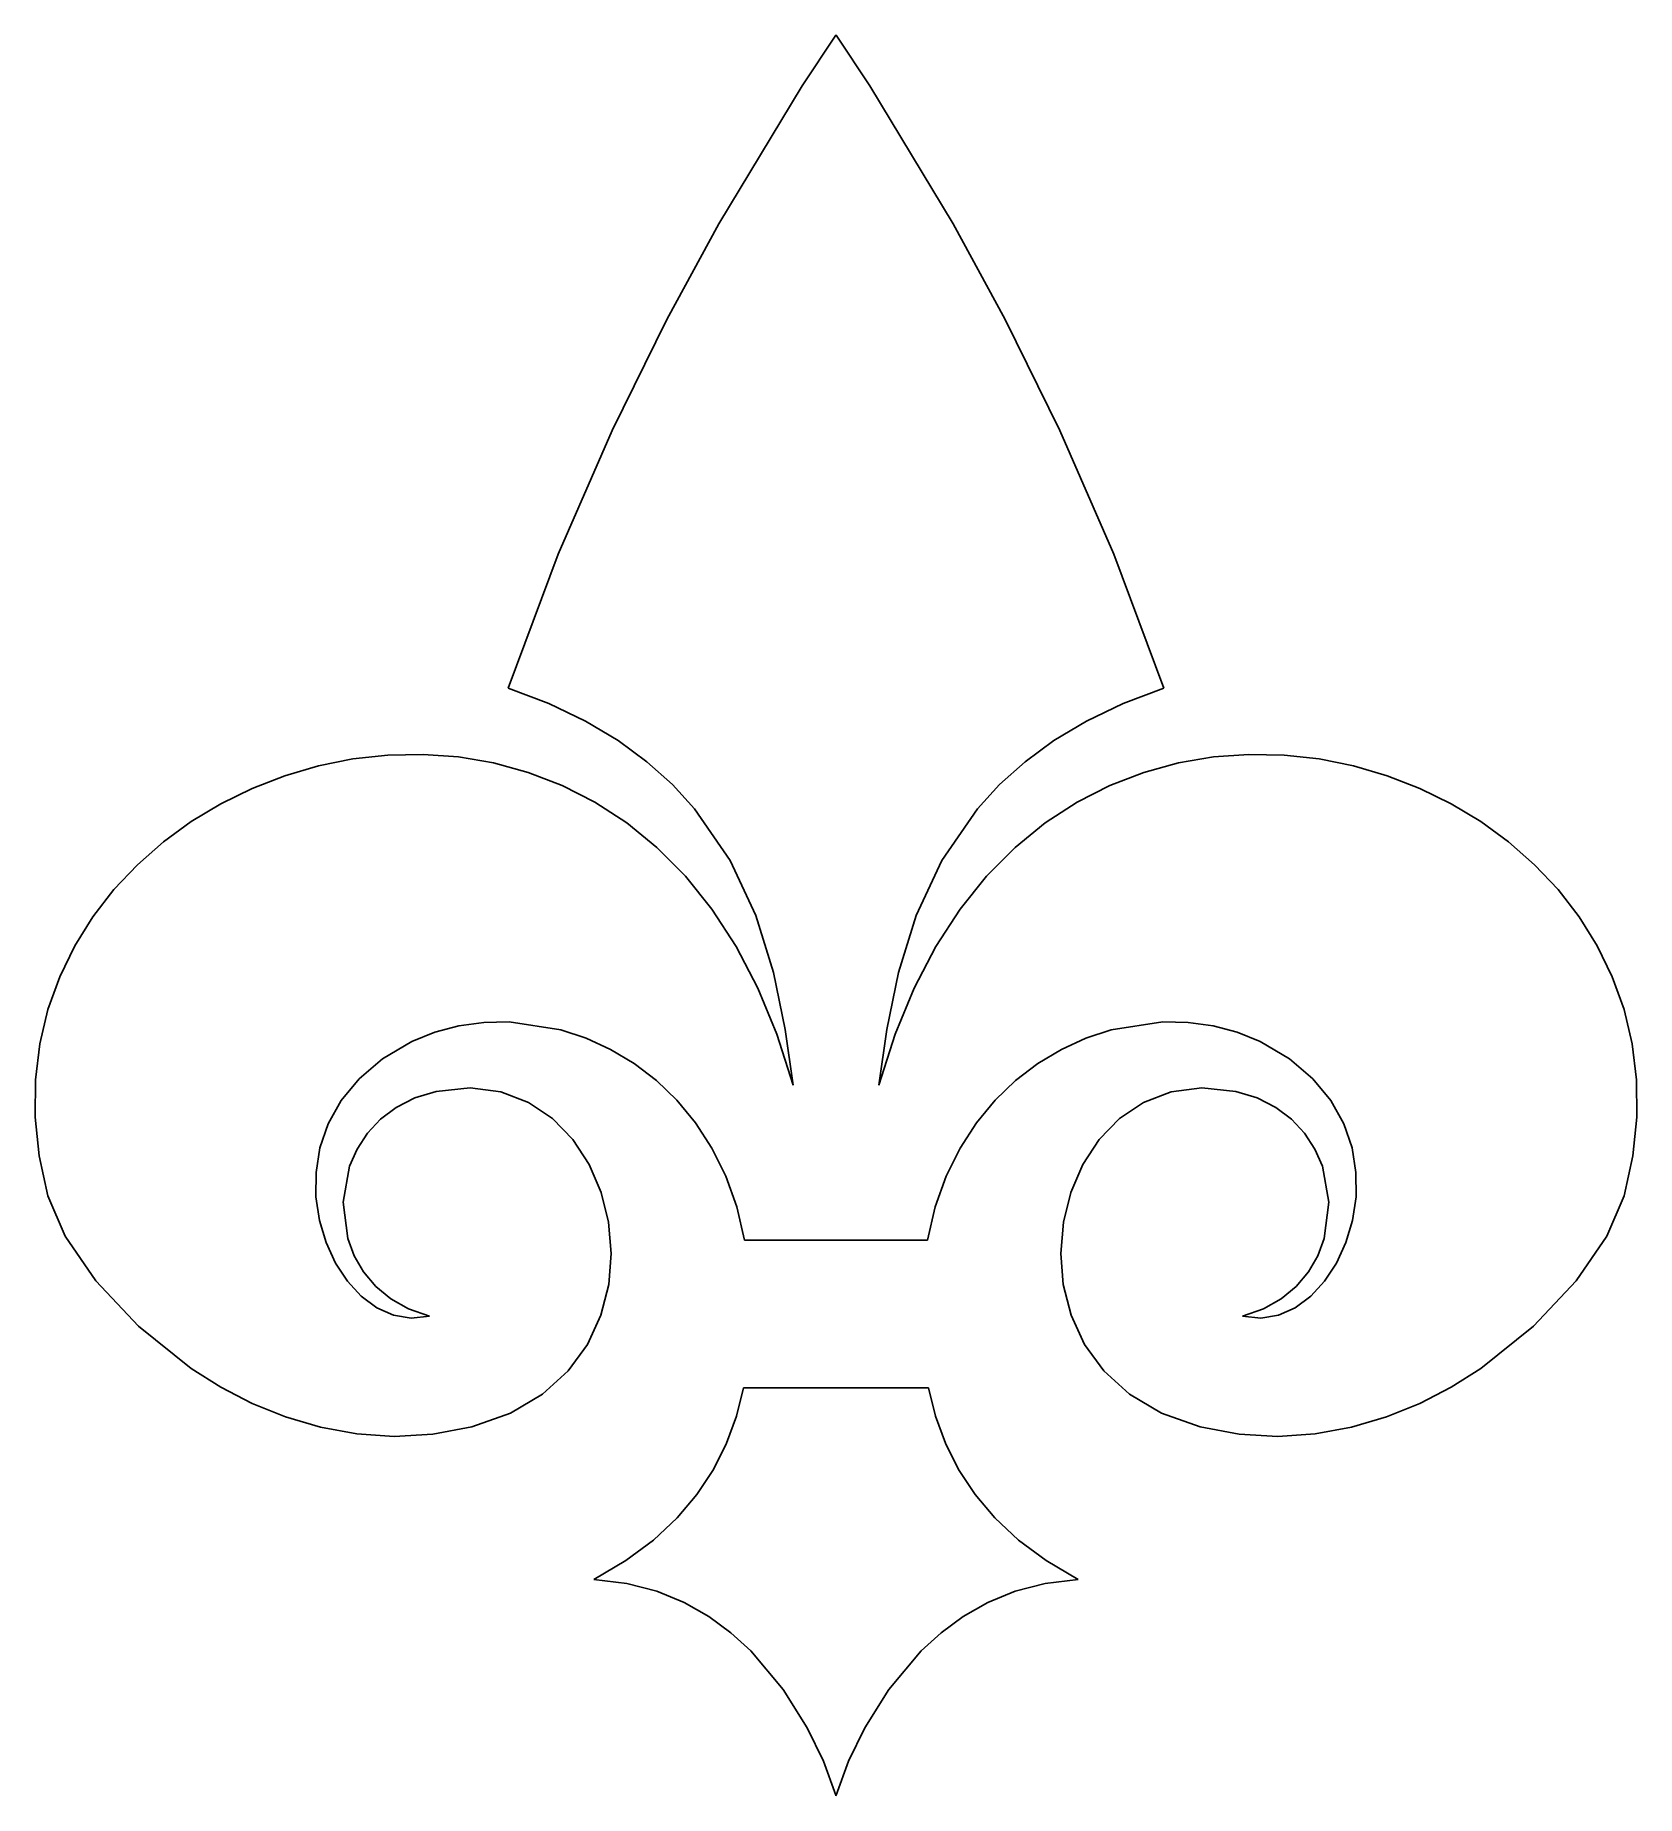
# Model space of a CAD drawing. Extents: x 41.5 to 122.9, y -80.9 to 8.5.
import ezdxf

# ---------------------------------------------------------------- set-up
doc = ezdxf.new("R2010")
doc.units = 0

msp = doc.modelspace()

# ---------------------------------------------------------------- linework, layer by layer
at = {"layer": 'Layer 1'}
for p, q in [((82.187195, 8.493125), (80.465895, 5.915495)), ((82.196014, 8.493125), (82.187195, 8.493125)), ((82.187195, 8.493125), (82.187195, 8.493125)), ((83.917315, 5.915495), (82.196014, 8.493125)), ((80.465895, 5.915495), (76.238731, -1.076878)), ((88.144478, -1.076878), (83.917315, 5.915495)), ((76.238731, -1.076878), (73.597112, -5.943695)), ((90.786097, -5.943696), (88.144478, -1.076878)), ((73.597112, -5.943695), (70.823022, -11.572322)), ((93.560187, -11.572322), (90.786097, -5.943696)), ((70.823022, -11.572322), (68.081124, -17.848799)), ((96.302085, -17.848799), (93.560187, -11.572322)), ((68.081124, -17.848799), (65.536084, -24.659167)), ((98.847125, -24.659167), (96.302085, -17.848799)), ((65.536084, -24.659167), (67.610218, -25.43566)), ((96.772991, -25.43566), (98.847125, -24.659167)), ((67.610218, -25.43566), (69.469214, -26.322083)), ((94.913995, -26.322083), (96.772991, -25.43566)), ((69.469214, -26.322083), (71.125754, -27.308664)), ((93.257454, -27.308664), (94.913995, -26.322083)), ((71.125754, -27.308664), (72.592525, -28.385632)), ((91.790683, -28.385632), (93.257454, -27.308664)), ((55.911473, -28.59581), (54.203612, -29.094817)), ((57.6598, -28.245331), (55.911473, -28.59581)), ((59.435752, -28.049249), (57.6598, -28.245331)), ((61.226488, -28.013434), (59.435752, -28.049249)), ((63.019167, -28.143755), (61.226488, -28.013434)), ((64.800948, -28.446083), (63.019167, -28.143755)), ((66.558991, -28.926285), (64.800948, -28.446083)), ((72.592525, -28.385632), (73.88221, -29.543216)), ((90.500998, -29.543216), (91.790683, -28.385632)), ((99.582263, -28.446083), (97.82422, -28.926285)), ((101.364044, -28.143755), (99.582263, -28.446083)), ((103.156723, -28.013434), (101.364044, -28.143755)), ((104.947459, -28.049249), (103.156723, -28.013434)), ((106.723411, -28.245331), (104.947459, -28.049249)), ((108.471738, -28.59581), (106.723411, -28.245331)), ((110.179599, -29.094817), (108.471738, -28.59581)), ((54.203612, -29.094817), (52.549057, -29.736483)), ((68.280453, -29.590234), (66.558991, -28.926285)), ((97.82422, -28.926285), (96.102757, -29.590234)), ((111.834154, -29.736483), (110.179599, -29.094817)), ((52.549057, -29.736483), (50.96065, -30.514937)), ((69.952496, -30.443796), (68.280453, -29.590234)), ((73.88221, -29.543216), (75.007493, -30.771644)), ((89.375715, -30.771644), (90.500998, -29.543216)), ((96.102757, -29.590234), (94.430715, -30.443796)), ((113.422561, -30.514937), (111.834154, -29.736483)), ((50.96065, -30.514937), (49.451231, -31.424309)), ((71.562277, -31.492843), (69.952496, -30.443796)), ((75.007493, -30.771644), (76.815592, -33.401952)), ((87.567616, -33.401952), (89.375715, -30.771644)), ((94.430715, -30.443796), (92.820934, -31.492843)), ((114.93198, -31.424309), (113.422561, -30.514937)), ((49.451231, -31.424309), (48.033641, -32.458732)), ((73.096956, -32.743244), (71.562277, -31.492843)), ((92.820934, -31.492843), (91.286255, -32.743244)), ((116.34957, -32.458732), (114.93198, -31.424309)), ((48.033641, -32.458732), (46.720721, -33.612334)), ((74.543691, -34.200869), (73.096956, -32.743244)), ((91.286255, -32.743244), (89.839519, -34.200869)), ((117.662489, -33.612334), (116.34957, -32.458732)), ((46.720721, -33.612334), (45.525313, -34.879246)), ((76.815592, -33.401952), (78.118297, -36.198388)), ((86.264912, -36.198388), (87.567616, -33.401952)), ((118.857898, -34.879246), (117.662489, -33.612334)), ((75.889643, -35.871586), (74.543691, -34.200869)), ((89.839519, -34.200869), (88.493567, -35.871586)), ((45.525313, -34.879246), (44.460256, -36.2536)), ((119.922955, -36.2536), (118.857898, -34.879246)), ((44.460256, -36.2536), (43.538392, -37.729524)), ((77.12197, -37.761266), (75.889643, -35.871586)), ((78.118297, -36.198388), (79.017082, -39.082782)), ((85.366127, -39.082782), (86.264912, -36.198388)), ((88.493567, -35.871586), (87.26124, -37.761266)), ((120.844818, -37.729524), (119.922955, -36.2536)), ((43.538392, -37.729524), (42.772562, -39.30115)), ((78.227831, -39.875779), (77.12197, -37.761266)), ((87.26124, -37.761266), (86.155379, -39.875779)), ((121.610649, -39.30115), (120.844818, -37.729524)), ((42.772562, -39.30115), (42.175606, -40.962608)), ((79.017082, -39.082782), (79.613422, -41.976969)), ((84.769787, -41.976969), (85.366127, -39.082782)), ((122.207604, -40.962608), (121.610649, -39.30115)), ((79.194385, -42.220993), (78.227831, -39.875779)), ((86.155379, -39.875779), (85.188824, -42.220993)), ((42.175606, -40.962608), (41.760365, -42.708029)), ((122.622845, -42.708029), (122.207604, -40.962608)), ((61.814673, -42.111711), (63.03881, -41.78732)), ((63.03881, -41.78732), (64.306641, -41.614795)), ((64.306641, -41.614795), (65.602287, -41.593009)), ((65.602287, -41.593009), (68.213505, -41.997139)), ((68.213505, -41.997139), (69.497317, -42.420799)), ((79.613422, -41.976969), (80.008792, -44.802778)), ((84.374417, -44.802778), (84.769787, -41.976969)), ((94.885894, -42.420799), (96.169706, -41.997139)), ((96.169706, -41.997139), (98.780924, -41.593009)), ((98.780924, -41.593009), (100.07657, -41.614795)), ((100.07657, -41.614795), (101.344401, -41.78732)), ((101.344401, -41.78732), (102.568537, -42.111711)), ((41.760365, -42.708029), (41.539681, -44.531542)), ((59.165403, -43.467103), (60.650112, -42.589097)), ((60.650112, -42.589097), (61.814673, -42.111711)), ((69.497317, -42.420799), (70.745424, -42.990686)), ((80.008792, -44.802778), (79.194385, -42.220993)), ((85.188824, -42.220993), (84.374417, -44.802778)), ((93.637787, -42.990686), (94.885894, -42.420799)), ((102.568537, -42.111711), (103.733098, -42.589097)), ((103.733098, -42.589097), (105.217806, -43.467103)), ((122.843528, -44.531542), (122.622845, -42.708029)), ((57.976035, -44.474162), (59.165403, -43.467103)), ((70.745424, -42.990686), (71.941948, -43.70567)), ((71.941948, -43.70567), (73.071007, -44.564624)), ((91.312203, -44.564624), (92.441263, -43.70567)), ((92.441263, -43.70567), (93.637787, -42.990686)), ((105.217806, -43.467103), (106.407174, -44.474162)), ((41.539681, -44.531542), (41.526394, -46.427279)), ((57.062731, -45.582419), (57.976035, -44.474162)), ((73.071007, -44.564624), (74.116722, -45.56642)), ((90.266487, -45.56642), (91.312203, -44.564624)), ((106.407174, -44.474162), (107.320479, -45.582419)), ((122.856815, -46.427279), (122.843528, -44.531542)), ((60.808398, -45.450433), (59.863601, -45.928816)), ((61.893653, -45.120278), (60.808398, -45.450433)), ((63.608299, -44.941018), (61.893653, -45.120278)), ((65.172815, -45.142308), (63.608299, -44.941018)), ((66.573611, -45.678121), (65.172815, -45.142308)), ((74.116722, -45.56642), (75.063214, -46.709929)), ((89.319995, -46.709929), (90.266487, -45.56642)), ((99.210395, -45.142308), (97.809598, -45.678121)), ((100.774911, -44.941018), (99.210395, -45.142308)), ((102.489556, -45.120278), (100.774911, -44.941018)), ((103.574812, -45.450433), (102.489556, -45.120278)), ((104.51961, -45.928816), (103.574812, -45.450433)), ((41.526394, -46.427279), (41.733345, -48.38937)), ((56.406215, -46.764015), (57.062731, -45.582419)), ((59.863601, -45.928816), (59.05954, -46.534592)), ((67.797096, -46.502425), (66.573611, -45.678121)), ((97.809598, -45.678121), (96.586113, -46.502425)), ((105.323671, -46.534592), (104.51961, -45.928816)), ((107.320479, -45.582419), (107.976995, -46.764015)), ((122.649864, -48.38937), (122.856815, -46.427279)), ((55.987209, -47.991095), (56.406215, -46.764015)), ((58.396495, -47.246931), (57.874746, -48.045)), ((59.05954, -46.534592), (58.396495, -47.246931)), ((68.82968, -47.569193), (67.797096, -46.502425)), ((75.063214, -46.709929), (75.894603, -47.994024)), ((88.488607, -47.994024), (89.319995, -46.709929)), ((96.586113, -46.502425), (95.553529, -47.569193)), ((105.986716, -47.246931), (105.323671, -46.534592)), ((106.508466, -48.045), (105.986716, -47.246931)), ((107.976995, -46.764015), (108.396001, -47.991095)), ((55.786439, -49.235801), (55.987209, -47.991095)), ((57.874746, -48.045), (57.494571, -48.907965)), ((69.657772, -48.832395), (68.82968, -47.569193)), ((75.894603, -47.994024), (76.595007, -49.417577)), ((87.788202, -49.417577), (88.488607, -47.994024)), ((95.553529, -47.569193), (94.725438, -48.832395)), ((106.888641, -48.907965), (106.508466, -48.045)), ((108.396001, -47.991095), (108.596771, -49.235801)), ((41.733345, -48.38937), (42.173375, -50.411944)), ((57.494571, -48.907965), (57.160062, -50.745258)), ((70.26778, -50.246), (69.657772, -48.832395)), ((94.725438, -48.832395), (94.11543, -50.246)), ((107.223149, -50.745258), (106.888641, -48.907965)), ((122.209834, -50.411944), (122.649864, -48.38937)), ((55.784628, -50.470277), (55.786439, -49.235801)), ((76.595007, -49.417577), (77.148549, -50.979459)), ((87.23466, -50.979459), (87.788202, -49.417577)), ((108.596771, -49.235801), (108.598583, -50.470277)), ((42.173375, -50.411944), (43.05223, -52.463678)), ((55.962498, -51.666666), (55.784628, -50.470277)), ((57.160062, -50.745258), (57.395204, -52.592149)), ((70.646115, -51.763981), (70.26778, -50.246)), ((94.11543, -50.246), (93.737095, -51.763981)), ((106.988007, -52.592149), (107.223149, -50.745258)), ((108.598583, -50.470277), (108.420713, -51.666666)), ((121.33098, -52.463678), (122.209834, -50.411944)), ((56.300775, -52.797111), (55.962498, -51.666666)), ((70.779185, -53.340307), (70.646115, -51.763981)), ((77.148549, -50.979459), (77.539348, -52.678542)), ((86.843862, -52.678542), (87.23466, -50.979459)), ((93.737095, -51.763981), (93.604025, -53.340307)), ((108.420713, -51.666666), (108.082436, -52.797111)), ((43.05223, -52.463678), (44.609858, -54.739371)), ((57.395204, -52.592149), (57.727092, -53.467114)), ((77.539348, -52.678542), (82.187195, -52.678542)), ((82.187195, -52.678542), (82.196014, -52.678542)), ((82.196014, -52.678542), (86.843862, -52.678542)), ((106.656119, -53.467114), (106.988007, -52.592149)), ((119.773353, -54.739371), (121.33098, -52.463678)), ((56.780182, -53.833755), (56.300775, -52.797111)), ((57.727092, -53.467114), (58.20223, -54.28198)), ((70.6534, -54.92895), (70.779185, -53.340307)), ((93.604025, -53.340307), (93.729811, -54.92895)), ((106.18098, -54.28198), (106.656119, -53.467114)), ((108.082436, -52.797111), (107.603029, -53.833755)), ((57.381442, -54.748741), (56.780182, -53.833755)), ((58.20223, -54.28198), (58.820898, -55.015916)), ((105.562311, -55.015916), (106.18098, -54.28198)), ((107.603029, -53.833755), (107.001769, -54.748741)), ((44.609858, -54.739371), (46.765754, -57.0434)), ((58.08528, -55.514213), (57.381442, -54.748741)), ((58.820898, -55.015916), (59.583376, -55.64809)), ((70.255168, -56.483879), (70.6534, -54.92895)), ((93.729811, -54.92895), (94.128043, -56.483879)), ((104.799834, -55.64809), (105.562311, -55.015916)), ((107.001769, -54.748741), (106.297932, -55.514213)), ((117.617456, -57.0434), (119.773353, -54.739371)), ((58.872418, -56.102314), (58.08528, -55.514213)), ((59.723581, -56.485186), (58.872418, -56.102314)), ((59.583376, -55.64809), (60.489942, -56.157668)), ((60.489942, -56.157668), (61.540875, -56.523819)), ((102.842334, -56.523819), (103.893268, -56.157668)), ((103.893268, -56.157668), (104.799834, -55.64809)), ((105.510793, -56.102314), (104.65963, -56.485186)), ((106.297932, -55.514213), (105.510793, -56.102314)), ((46.765754, -57.0434), (49.439416, -59.180144)), ((60.619492, -56.634974), (59.723581, -56.485186)), ((61.540875, -56.523819), (60.619492, -56.634974)), ((69.570899, -57.959067), (70.255168, -56.483879)), ((94.128043, -56.483879), (94.812311, -57.959067)), ((103.763718, -56.634974), (102.842334, -56.523819)), ((104.65963, -56.485186), (103.763718, -56.634974)), ((114.943794, -59.180144), (117.617456, -57.0434)), ((68.587003, -59.308482), (69.570899, -57.959067)), ((94.812311, -57.959067), (95.796207, -59.308482)), ((49.439416, -59.180144), (50.945252, -60.124651)), ((67.289888, -60.486097), (68.587003, -59.308482)), ((95.796207, -59.308482), (97.093322, -60.486097)), ((113.437958, -60.124651), (114.943794, -59.180144)), ((50.945252, -60.124651), (52.55034, -60.953979)), ((65.665964, -61.445881), (67.289888, -60.486097)), ((77.49525, -60.16625), (77.133481, -61.599887)), ((82.187195, -60.16625), (77.49525, -60.16625)), ((77.49525, -60.16625), (77.49525, -60.16625)), ((82.196014, -60.16625), (82.187195, -60.16625)), ((86.887959, -60.16625), (82.196014, -60.16625)), ((87.249729, -61.599887), (86.887959, -60.16625)), ((97.093322, -60.486097), (98.717246, -61.445881)), ((111.83287, -60.953979), (113.437958, -60.124651)), ((52.55034, -60.953979), (54.244617, -61.643673)), ((54.244617, -61.643673), (56.018021, -62.169282)), ((63.701639, -62.141806), (65.665964, -61.445881)), ((77.133481, -61.599887), (76.626706, -62.982818)), ((87.756505, -62.982818), (87.249729, -61.599887)), ((98.717246, -61.445881), (100.68157, -62.141806)), ((108.365189, -62.169282), (110.138593, -61.643673)), ((110.138593, -61.643673), (111.83287, -60.953979)), ((56.018021, -62.169282), (57.860488, -62.506353)), ((57.860488, -62.506353), (59.761955, -62.630432)), ((59.761955, -62.630432), (61.71236, -62.517067)), ((61.71236, -62.517067), (63.701639, -62.141806)), ((100.68157, -62.141806), (102.670849, -62.517067)), ((102.670849, -62.517067), (104.621254, -62.630432)), ((104.621254, -62.630432), (106.522722, -62.506353)), ((106.522722, -62.506353), (108.365189, -62.169282)), ((76.626706, -62.982818), (75.963509, -64.309304)), ((88.419702, -64.309304), (87.756505, -62.982818)), ((75.963509, -64.309304), (75.132477, -65.573602)), ((89.250733, -65.573602), (88.419702, -64.309304)), ((75.132477, -65.573602), (74.122195, -66.769972)), ((90.261015, -66.769972), (89.250733, -65.573602)), ((74.122195, -66.769972), (72.921249, -67.892672)), ((91.46196, -67.892672), (90.261015, -66.769972)), ((72.921249, -67.892672), (71.518225, -68.935961)), ((92.864984, -68.935961), (91.46196, -67.892672)), ((71.518225, -68.935961), (69.901709, -69.894097)), ((94.4815, -69.894097), (92.864984, -68.935961)), ((69.901709, -69.894097), (71.569806, -70.093487)), ((71.569806, -70.093487), (73.094509, -70.493573)), ((73.094509, -70.493573), (74.480823, -71.065212)), ((89.902387, -71.065212), (91.288701, -70.493573)), ((91.288701, -70.493573), (92.813403, -70.093487)), ((92.813403, -70.093487), (94.4815, -69.894097)), ((74.480823, -71.065212), (75.733755, -71.779262)), ((88.649456, -71.779262), (89.902387, -71.065212)), ((75.733755, -71.779262), (76.858309, -72.606579)), ((87.524902, -72.606579), (88.649456, -71.779262)), ((76.858309, -72.606579), (77.859491, -73.518021)), ((86.523719, -73.518021), (87.524902, -72.606579)), ((77.859491, -73.518021), (79.511767, -75.476707)), ((84.871444, -75.476707), (86.523719, -73.518021)), ((79.511767, -75.476707), (80.730628, -77.422176)), ((83.652582, -77.422176), (84.871444, -75.476707)), ((80.730628, -77.422176), (81.556121, -79.121285)), ((82.827088, -79.121285), (83.652582, -77.422176)), ((81.556121, -79.121285), (82.187195, -80.847847)), ((82.196014, -80.847847), (82.827088, -79.121285)), ((82.187195, -80.847847), (82.187195, -80.874306)), ((82.187195, -80.874306), (82.196014, -80.856667)), ((82.196014, -80.856667), (82.196014, -80.847847))]:
    msp.add_line(p, q, dxfattribs=at)

doc.saveas('drawing.dxf')
